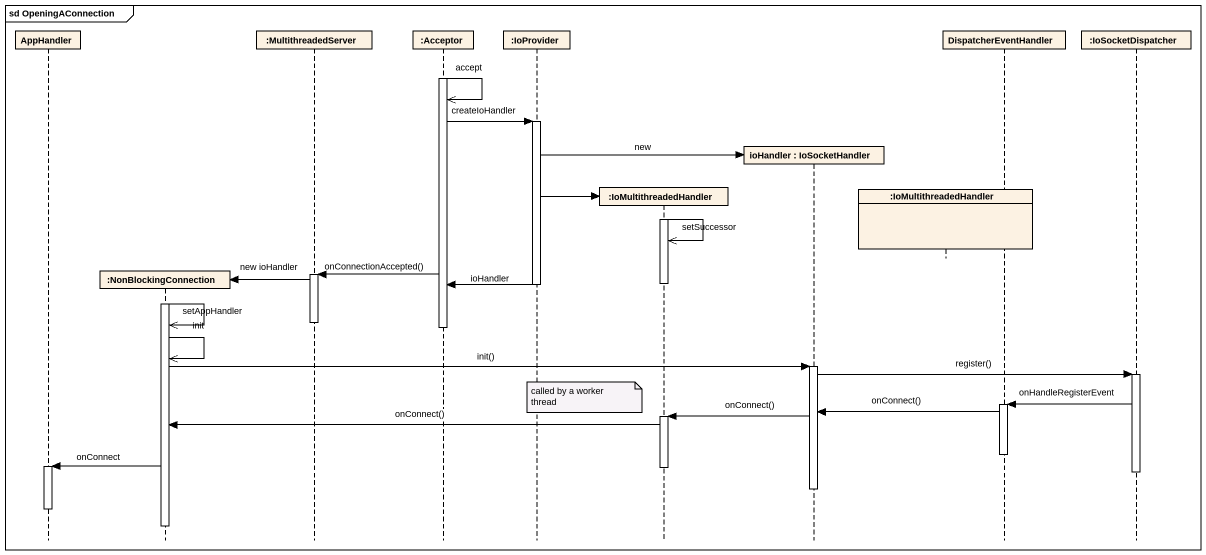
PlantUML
@startuml
mainframe sd OpeningAConnection
hide footbox
participant AppHandler
participant ":NonBlockingConnection" as NonBlockingConnection
participant ":MultithreadedServer" as MultithreadedServer
participant ":Acceptor" as Acceptor
participant ":IoProvider" as IoProvider
participant ":IoMultithreadedHandler" as IoMultithreadedHandler
participant "ioHandler : IoSocketHandler" as ioHandler
participant ":IoMultithreadedHandler" as IoMultithreadedHandler_2
participant DispatcherEventHandler
participant ":IoSocketDispatcher" as IoSocketDispatcher

activate Acceptor
Acceptor ->> Acceptor : accept
Acceptor -> IoProvider : createIoHandler
activate IoProvider
IoProvider -> ioHandler : new
IoProvider -> IoMultithreadedHandler
activate IoMultithreadedHandler
IoMultithreadedHandler ->> IoMultithreadedHandler : setSuccessor
Acceptor -> MultithreadedServer : onConnectionAccepted()
activate MultithreadedServer
MultithreadedServer -> NonBlockingConnection : new ioHandler
deactivate IoMultithreadedHandler
IoProvider -> Acceptor : ioHandler
deactivate IoProvider
activate NonBlockingConnection
deactivate MultithreadedServer
NonBlockingConnection ->> NonBlockingConnection : setAppHandler
deactivate Acceptor
NonBlockingConnection ->> NonBlockingConnection : init
NonBlockingConnection -> ioHandler : init()
activate ioHandler
ioHandler -> IoSocketDispatcher : register()
activate IoSocketDispatcher
note over IoProvider : called by a worker thread
IoSocketDispatcher -> DispatcherEventHandler : onHandleRegisterEvent
activate DispatcherEventHandler
DispatcherEventHandler -> ioHandler : onConnect()
ioHandler -> IoMultithreadedHandler : onConnect()
activate IoMultithreadedHandler
IoMultithreadedHandler -> NonBlockingConnection : onConnect()
deactivate DispatcherEventHandler
NonBlockingConnection -> AppHandler : onConnect
activate AppHandler
deactivate IoMultithreadedHandler
deactivate IoSocketDispatcher
deactivate ioHandler
deactivate AppHandler
deactivate NonBlockingConnection
@enduml
